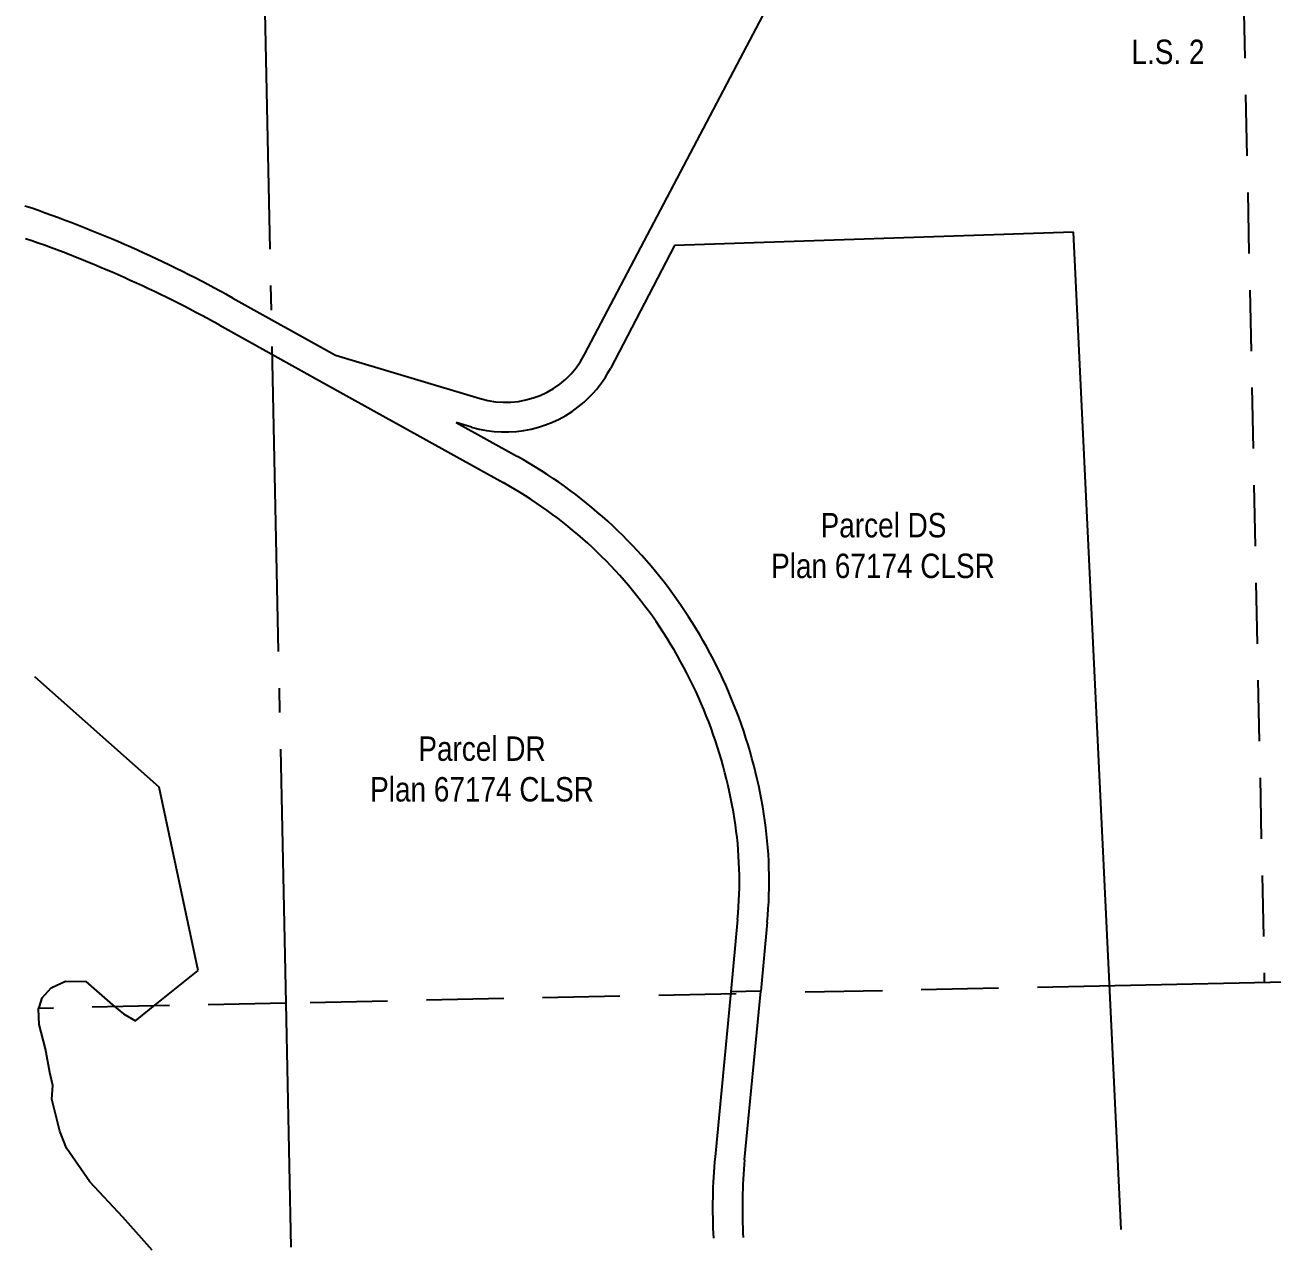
# Model space of a CAD drawing. Extents: x 602200 to 604568, y 5669458 to 5671879.
# Drawn here: x 602942 to 603453, y 5669730 to 5670232 of the extents above; entities that cross this region are included whole.
import ezdxf

# ---------------------------------------------------------------- set-up
doc = ezdxf.new("R2010")
doc.units = 0
doc.header["$LTSCALE"] = 5
for name, pattern in [('foc-LSD', [8, 5, -3]), ('foc-QUARTERLINE', [33, 25, -3, 2, -3]), ('HIDDEN', [9.525, 6.35, -3.175])]:
    doc.linetypes.add(name, pattern=pattern)
for name, color, linetype in [('L-QSEC', 8, 'foc-QUARTERLINE'), ('L-SECTION-LSD', 7, 'foc-LSD'), ('L-TITLEDB', 4, 'Continuous'), ('L-TITLEDB-T', 4, 'Continuous')]:
    doc.layers.add(name, color=color, linetype=linetype)
doc.styles.add('100L', font='ARIALN.TTF', dxfattribs={"height": 11})
doc.styles.add('80L', font='ARIALN.TTF', dxfattribs={"height": 10})

msp = doc.modelspace()

# ---------------------------------------------------------------- linework, layer by layer
msp.add_line((603850.605, 5669848.113), (603388.663, 5669838.408))
at = {"linetype": 'HIDDEN', "flags": 128}
for points in [[(603233.464, 5669835.147), (603048.831, 5669831.269)], [(603388.663, 5669838.408), (603245.74, 5669835.405)], [(603048.831, 5669831.269), (602947.613, 5669829.142)]]:
    msp.add_lwpolyline(points, dxfattribs=at)
at = {"layer": 'L-QSEC', "flags": 128}
for points in [[(603032.78, 5670595.294), (603048.831, 5669831.269)], [(603048.831, 5669831.269), (603050.932, 5669731.291)]]:
    msp.add_lwpolyline(points, dxfattribs=at)
at = {"layer": 'L-SECTION-LSD', "flags": 128}
msp.add_lwpolyline([(603433.065, 5670643.478), (603449.951, 5669839.695)], dxfattribs=at)
at = {"layer": 'L-TITLEDB'}
for p, q in [((603171.358, 5670097.121), (603279.195, 5670302.342)), ((603371.787, 5670147.285), (603208.26, 5670141.839)), ((603386.439, 5669839.186), (603371.787, 5670147.285)), ((603208.26, 5670141.839), (603181.938, 5670091.483)), ((603021.558, 5670109.262), (603064.701, 5670085.322)), ((603064.701, 5670085.322), (603137.921, 5670044.69)), ((603118.727, 5670069.288), (603143.839, 5670055.352)), ((603125.051, 5670067.411), (603118.727, 5670069.288)), ((603137.921, 5670044.69), (603137.941, 5670044.679)), ((602996.984, 5669919.825), (602945.999, 5669965.005)), ((603012.98, 5669844.666), (602996.984, 5669919.825)), ((603234.067, 5669865.65), (603231.239, 5669835.925)), ((603246.208, 5669864.496), (603243.515, 5669836.183)), ((603391.228, 5669738.47), (603386.439, 5669839.186)), ((603231.239, 5669835.925), (603224.802, 5669768.273)), ((603243.515, 5669836.183), (603231.239, 5669835.925)), ((603236.944, 5669767.119), (603243.515, 5669836.183))]:
    msp.add_line(p, q, dxfattribs=at)
msp.add_lwpolyline([(603027.116, 5670120.324), (603069.228, 5670096.837), (603128.521, 5670079.102)], dxfattribs=at)
msp.add_polyline3d([(602994.139, 5669730.092, 0), (602982.06, 5669743.598, 0), (602968.595, 5669758.003, 0), (602958.992, 5669771.839, 0), (602956.264, 5669778.807, 0), (602952.999, 5669791.91, 0), (602953.404, 5669797.564, 0), (602952.091, 5669802.815, 0), (602950.372, 5669812.51, 0), (602947.739, 5669822.555, 0), (602947.538, 5669828.917, 0), (602947.89, 5669829.973, 0), (602949.055, 5669833.461, 0), (602952.693, 5669837.602, 0), (602958.557, 5669840.328, 0), (602966.946, 5669840.226, 0), (602977.829, 5669830.601, 0), (602982.334, 5669826.875, 0), (602987.193, 5669824.084, 0), (602995.832, 5669830.98, 0), (603012.98, 5669844.666, 0)], dxfattribs=at)
for centre, radius, start, end in [((602777.492, 5669671.518), 513.555, 60.91739, 71.32362), ((602779.4, 5669672.905), 499.047, 60.97172, 70.95729), ((603138.997, 5670114.126), 36.556, 253.34715, 332.28009), ((603138.889, 5670113.984), 48.575, 312.74683, 332.40507), ((603138.854, 5670114.094), 48.68, 253.52858, 311.56935), ((603139.517, 5670113.292), 47.64, 311.61235, 312.75681), ((603048.191, 5669882.987), 197.125, 34.47331, 60.97351), ((603048.188, 5669882.99), 184.93, 34.47206, 60.96545), ((603038.425, 5669876.285), 208.97, 8.96651, 34.47255), ((603038.425, 5669876.284), 196.774, 8.96713, 34.47305), ((603069.975, 5669881.265), 164.833, 354.56435, 8.96627), ((603069.976, 5669881.265), 177.028, 354.56449, 8.96581), ((603445.995, 5669747.23), 222.191, 174.56558, 183.16961), ((603445.995, 5669747.226), 209.995, 174.56414, 183.2824)]:
    msp.add_arc(centre, radius, start, end, dxfattribs=at)

# ---------------------------------------------------------------- texts
at = {"layer": 'L-SECTION-LSD', "insert": (603393.346, 5670226.223), "char_height": 10, "attachment_point": 1, "style": '100L', "bg_fill": 3, "box_fill_scale": 1.5, "bg_fill_color": 256, "bg_fill_transparency": 0}
msp.add_mtext_dynamic_manual_height_columns('\\pi2.1405;L.S. 2', width=30.65342, gutter_width=55, heights=[0], dxfattribs=at)
at = {"layer": 'L-TITLEDB-T', "char_height": 10, "attachment_point": 1, "style": '80L'}
for s, insert in [('\\pi20.776;Parcel DS\\P\\pi0.48997;Plan 67174 CLSR', (603247.312, 5670032.209)), ('\\pi20.244;Parcel DR\\P\\pi0.48997;Plan 67174 CLSR', (603082.959, 5669940.617))]:
    msp.add_mtext_dynamic_manual_height_columns(s, width=91.64161, gutter_width=50, heights=[0], dxfattribs=dict(at, insert=insert))

doc.saveas('drawing.dxf')
